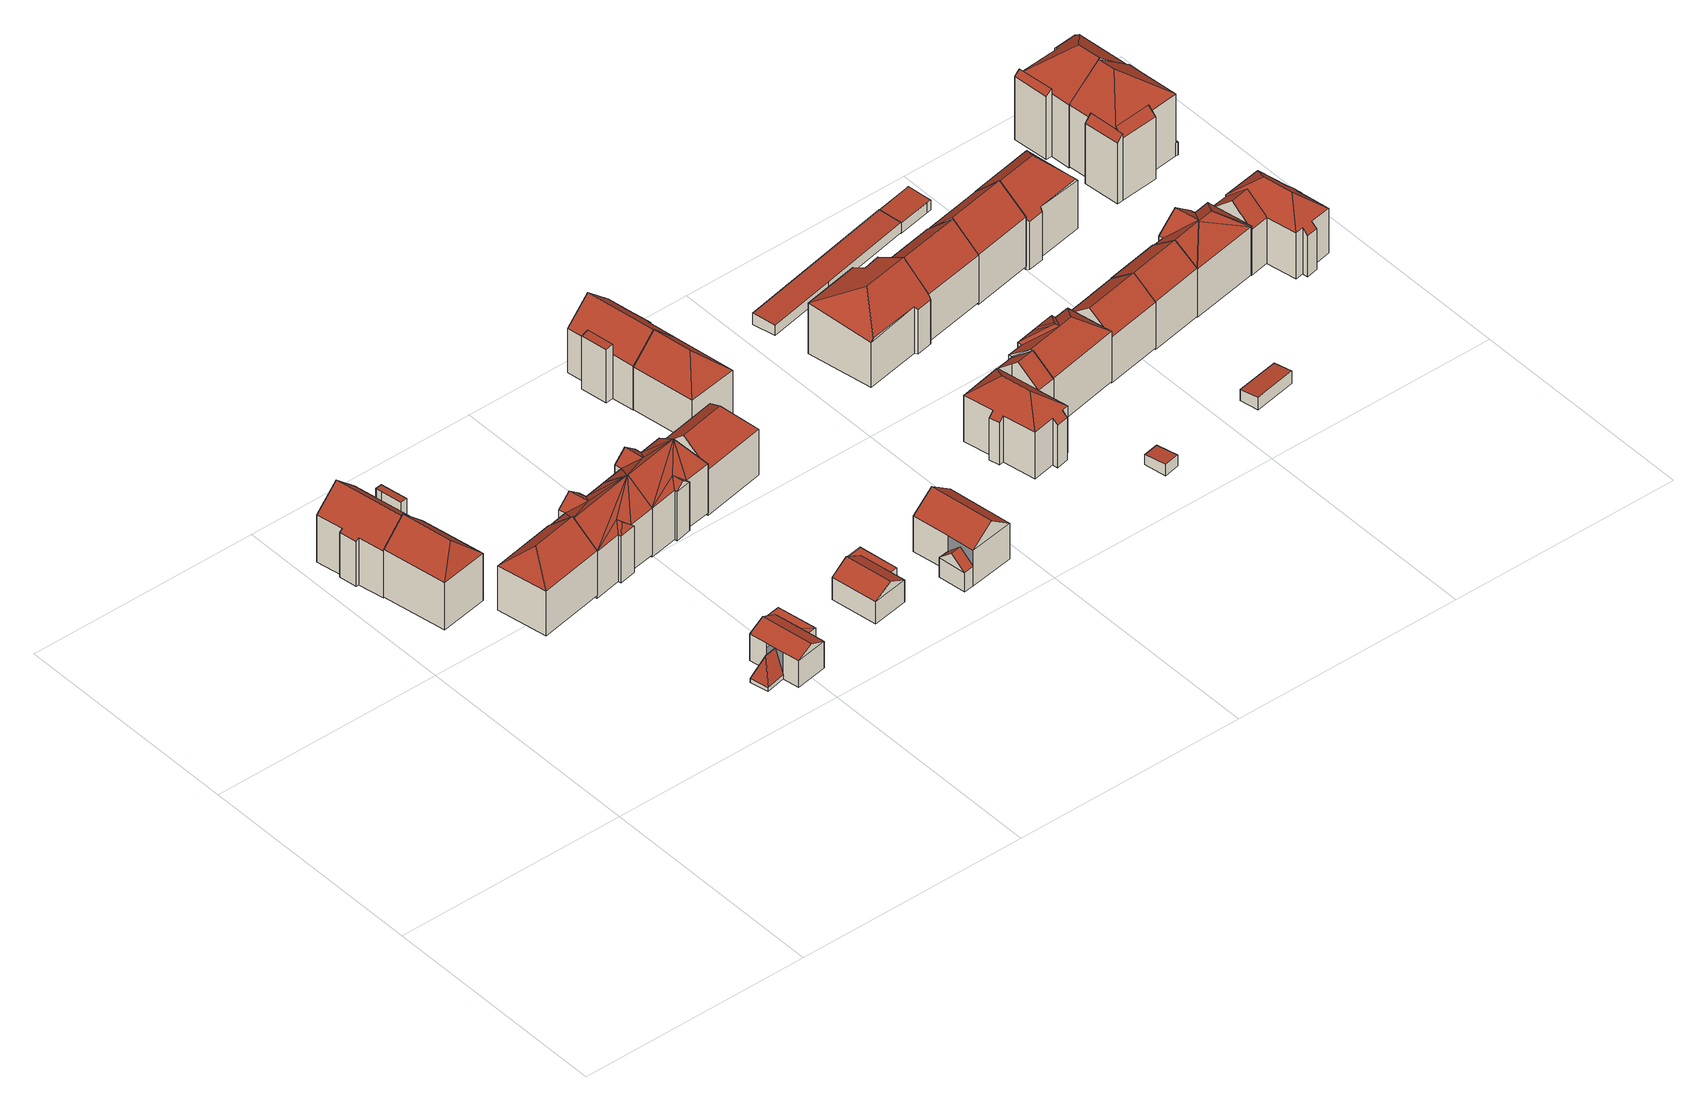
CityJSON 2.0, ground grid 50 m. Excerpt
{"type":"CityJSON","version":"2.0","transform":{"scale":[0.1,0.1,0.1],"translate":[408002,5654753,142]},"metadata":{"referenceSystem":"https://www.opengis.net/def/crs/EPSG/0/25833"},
"CityObjects":{
"building1":{"type":"Building","attributes":{"Dachtyp_tdc":"tdcHipAndGableRoof","Gemeindeschluessel":14612000,"Dachneigung":43.02,"QualitaetDacherkennung":73,"Geometrietyp2DReferenz":"3000","measuredHeight":15.77,"function":"31001_9998","roofType":"5000"},"geometry":[{"type":"Solid","lod":"2","boundaries":[[[[0,1,2,3]],[[1,4,5,2]],[[4,6,7,5]],[[6,0,3,7]],[[4,1,8]],[[0,6,9]],[[1,0,9,8]],[[6,4,8,9]],[[3,2,5,7]]]],"semantics":{"surfaces":[{"type":"WallSurface"},{"type":"RoofSurface"},{"type":"GroundSurface"}],"values":[[0,0,0,0,1,0,1,1,2]]}}]},
"building2":{"type":"Building","attributes":{"Gemeindeschluessel":14612000,"Geometrietyp2DReferenz":"3000","function":"31001_9998","roofType":"9999"},"children":["building2-1","building2-2"]},
"building2-1":{"type":"BuildingPart","attributes":{"Dachtyp_tdc":"tdcPolyFlatRoof","Dachneigung":6.63,"QualitaetDacherkennung":63,"Geometrietyp2DReferenz":"3000","measuredHeight":12.71,"roofType":"2100"},"parents":["building2"],"geometry":[{"type":"MultiSurface","lod":"2","boundaries":[[[10,11,12,13,14]],[[11,15,16,12]],[[15,17,18,16]],[[17,19,20,21,18]],[[19,17,15,11,10]],[[13,12,16,18,21]]],"semantics":{"surfaces":[{"type":"WallSurface"},{"type":"RoofSurface"},{"type":"GroundSurface"}],"values":[0,0,0,0,1,2]}}]},
"building2-2":{"type":"BuildingPart","attributes":{"Dachtyp_tdc":"tdcGableRoof","Dachneigung":41.36,"QualitaetDacherkennung":77,"Geometrietyp2DReferenz":"3000","measuredHeight":15.4,"roofType":"3100"},"parents":["building2"],"geometry":[{"type":"MultiSurface","lod":"2","boundaries":[[[22,23,24,25]],[[23,26,27,24]],[[26,28,29,27]],[[28,30,31,29]],[[30,32,33,31]],[[32,34,12,33]],[[34,14,13,12]],[[20,35,36,21]],[[35,37,38,36]],[[37,39,40,38]],[[39,41,42,40]],[[41,22,25,42]],[[37,35,20,14,34,32,30]],[[30,28,26,23,22,41,39,37]],[[25,24,27,29,31,33,12,13,21,36,38,40,42]]],"semantics":{"surfaces":[{"type":"WallSurface"},{"type":"RoofSurface"},{"type":"GroundSurface"}],"values":[0,0,0,0,0,0,0,0,0,0,0,0,1,1,2]}}]},
"building3":{"type":"Building","attributes":{"Dachtyp_tdc":"tdcHipAndGableRoof","Gemeindeschluessel":14612000,"Dachneigung":41.55,"QualitaetDacherkennung":76,"Geometrietyp2DReferenz":"3000","measuredHeight":15.22,"function":"31001_9998","roofType":"5000"},"geometry":[{"type":"Solid","lod":"2","boundaries":[[[[43,44,45,46]],[[44,47,48,45]],[[47,49,50,48]],[[49,43,46,50]],[[47,44,51]],[[43,49,52]],[[44,43,52,51]],[[49,47,51,52]],[[46,45,48,50]]]],"semantics":{"surfaces":[{"type":"WallSurface"},{"type":"RoofSurface"},{"type":"GroundSurface"}],"values":[[0,0,0,0,1,0,1,1,2]]}}]},
"building4":{"type":"Building","attributes":{"Gemeindeschluessel":14612000,"Geometrietyp2DReferenz":"3000","function":"31001_9998","roofType":"9999"},"children":["building4-1","building4-2"]},
"building4-1":{"type":"BuildingPart","attributes":{"Dachtyp_tdc":"tdcFreeFormRoof","Dachneigung":68.91,"QualitaetDacherkennung":14,"Geometrietyp2DReferenz":"3000","measuredHeight":6.01,"roofType":"5000"},"parents":["building4"],"geometry":[{"type":"MultiSurface","lod":"2","boundaries":[[[53,54,55,56]],[[57,58,54,53]],[[58,59,55,54]],[[59,60,56,55]],[[61,62,60,59]],[[61,59,58]],[[62,61,58,57]]],"semantics":{"surfaces":[{"type":"GroundSurface"},{"type":"WallSurface"},{"type":"RoofSurface"}],"values":[0,1,1,1,2,2,2]}}]},
"building4-2":{"type":"BuildingPart","attributes":{"Dachtyp_tdc":"tdcGableRoof","Dachneigung":26.86,"QualitaetDacherkennung":83,"Geometrietyp2DReferenz":"3000","measuredHeight":7.86,"roofType":"3100"},"parents":["building4"],"geometry":[{"type":"MultiSurface","lod":"2","boundaries":[[[63,64,65,56,60]],[[64,66,67,65]],[[66,68,69,67]],[[68,70,71,69]],[[70,72,73,71]],[[72,74,75,73]],[[74,76,57,53,75]],[[63,76,74,77,78,64]],[[70,68,66,78,77,72]],[[64,78,66]],[[53,56,65,67,69,71,73,75]],[[77,74,72]]],"semantics":{"surfaces":[{"type":"WallSurface"},{"type":"RoofSurface"},{"type":"GroundSurface"}],"values":[0,0,0,0,0,0,0,1,1,0,2,0]}}]},
"building5":{"type":"Building","attributes":{"Gemeindeschluessel":14612000,"Geometrietyp2DReferenz":"3000","function":"31001_9998","roofType":"9999"},"children":["building5-1","building5-2"]},
"building5-1":{"type":"BuildingPart","attributes":{"Dachtyp_tdc":"tdcPolyFlatRoof","Dachneigung":0,"QualitaetDacherkennung":79,"Geometrietyp2DReferenz":"3000","measuredHeight":3.3,"roofType":"1000"},"parents":["building5"],"geometry":[{"type":"MultiSurface","lod":"2","boundaries":[[[79,80,81,82]],[[79,83,84,80]],[[83,85,86,84]],[[83,79,82,85]],[[86,81,80,84]]],"semantics":{"surfaces":[{"type":"WallSurface"},{"type":"RoofSurface"},{"type":"GroundSurface"}],"values":[0,0,0,1,2]}}]},
"building5-2":{"type":"BuildingPart","attributes":{"Dachtyp_tdc":"tdcPolyFlatRoof","Dachneigung":0,"QualitaetDacherkennung":55,"Geometrietyp2DReferenz":"3000","measuredHeight":3.27,"roofType":"1000"},"parents":["building5"],"geometry":[{"type":"MultiSurface","lod":"2","boundaries":[[[85,87,88,86]],[[87,89,90,88]],[[89,82,81,90]],[[82,89,87,85]],[[86,88,90,81]]],"semantics":{"surfaces":[{"type":"WallSurface"},{"type":"RoofSurface"},{"type":"GroundSurface"}],"values":[0,0,0,1,2]}}]},
"building6":{"type":"Building","attributes":{"Dachtyp_tdc":"tdcFreeFormRoof","Gemeindeschluessel":14612000,"Dachneigung":40.22,"QualitaetDacherkennung":45,"Geometrietyp2DReferenz":"3000","measuredHeight":15.31,"function":"31001_9998","roofType":"5000"},"geometry":[{"type":"Solid","lod":"2","boundaries":[[[[91,92,93,94]],[[92,95,96,93]],[[95,97,98,96]],[[97,99,100,98]],[[99,101,102,100]],[[101,103,104,102]],[[103,105,106,104]],[[105,107,108,106]],[[107,109,110,108]],[[109,111,112,110]],[[111,113,114,112]],[[113,91,94,114]],[[115,116,113,111]],[[115,111,109]],[[116,115,109,107]],[[117,107,105]],[[117,116,107]],[[116,91,113]],[[117,91,116]],[[91,117,118]],[[117,105,103]],[[101,117,103]],[[119,117,101]],[[119,118,117]],[[95,118,119]],[[118,95,92]],[[120,119,101,99]],[[120,99,97]],[[119,120,97,95]],[[118,92,91]],[[94,93,96,98,100,102,104,106,108,110,112,114]]]],"semantics":{"surfaces":[{"type":"WallSurface"},{"type":"RoofSurface"},{"type":"GroundSurface"}],"values":[[0,0,0,0,0,0,0,0,0,0,0,0,1,1,1,1,1,1,1,1,0,1,1,1,1,1,1,0,1,0,2]]}}]},
"building7":{"type":"Building","attributes":{"Dachtyp_tdc":"tdcFreeFormRoof","Gemeindeschluessel":14612000,"Dachneigung":40.34,"QualitaetDacherkennung":48,"Geometrietyp2DReferenz":"3000","measuredHeight":15.87,"function":"31001_9998","roofType":"5000"},"geometry":[{"type":"Solid","lod":"2","boundaries":[[[[105,103,121,122]],[[103,123,124,121]],[[123,125,126,124]],[[125,127,128,126]],[[127,129,130,128]],[[129,131,132,130]],[[131,133,134,132]],[[133,135,136,134]],[[135,137,138,136]],[[137,139,140,138]],[[139,141,142,140]],[[141,105,122,142]],[[143,144,141,139]],[[143,139,137]],[[144,143,137,135]],[[145,135,133]],[[145,144,135]],[[144,105,141]],[[145,105,144]],[[105,145,146]],[[145,133,131]],[[129,145,131]],[[147,145,129]],[[147,146,145]],[[123,146,147]],[[146,123,103]],[[148,147,129,127]],[[148,127,125]],[[147,148,125,123]],[[146,103,105]],[[122,121,124,126,128,130,132,134,136,138,140,142]]]],"semantics":{"surfaces":[{"type":"WallSurface"},{"type":"RoofSurface"},{"type":"GroundSurface"}],"values":[[0,0,0,0,0,0,0,0,0,0,0,0,1,0,1,1,1,1,1,1,1,1,1,1,1,1,1,0,1,0,2]]}}]},
"building8":{"type":"Building","attributes":{"Gemeindeschluessel":14612000,"Geometrietyp2DReferenz":"3000","function":"31001_9998","roofType":"9999"},"children":["building8-1","building8-2"]},
"building8-1":{"type":"BuildingPart","attributes":{"Dachtyp_tdc":"tdcGableRoof","Dachneigung":29.89,"QualitaetDacherkennung":86,"Geometrietyp2DReferenz":"3000","measuredHeight":7.33,"roofType":"3100"},"parents":["building8"],"geometry":[{"type":"MultiSurface","lod":"2","boundaries":[[[149,150,151,152,153]],[[154,155,156,157,158]],[[155,159,160,156]],[[159,149,153,160]],[[159,161,162,149]],[[154,150,162,161,155]],[[155,161,159]],[[149,162,150]],[[153,152,157,156,160]]],"semantics":{"surfaces":[{"type":"WallSurface"},{"type":"RoofSurface"},{"type":"GroundSurface"}],"values":[0,0,0,0,1,1,0,0,2]}}]},
"building8-2":{"type":"BuildingPart","attributes":{"Dachtyp_tdc":"tdcPolyFlatRoof","Dachneigung":0,"QualitaetDacherkennung":73,"Geometrietyp2DReferenz":"3000","measuredHeight":2.68,"roofType":"1000"},"parents":["building8"],"geometry":[{"type":"MultiSurface","lod":"2","boundaries":[[[163,164,165,166]],[[164,167,168,165]],[[167,158,157,168]],[[151,163,166,152]],[[151,158,167,164,163]],[[166,165,168,157,152]]],"semantics":{"surfaces":[{"type":"WallSurface"},{"type":"RoofSurface"},{"type":"GroundSurface"}],"values":[0,0,0,0,1,2]}}]},
"building9":{"type":"Building","attributes":{"Dachtyp_tdc":"tdcHipAndGableRoof","Gemeindeschluessel":14612000,"Dachneigung":41.63,"QualitaetDacherkennung":83,"Geometrietyp2DReferenz":"3000","measuredHeight":15.45,"function":"31001_9998","roofType":"5000"},"geometry":[{"type":"Solid","lod":"2","boundaries":[[[[169,170,171,172]],[[170,173,174,171]],[[173,175,176,174]],[[175,169,172,176]],[[173,170,177]],[[169,175,178]],[[170,169,178,177]],[[175,173,177,178]],[[172,171,174,176]]]],"semantics":{"surfaces":[{"type":"WallSurface"},{"type":"RoofSurface"},{"type":"GroundSurface"}],"values":[[0,0,0,0,1,0,1,1,2]]}}]},
"building10":{"type":"Building","attributes":{"Gemeindeschluessel":14612000,"Geometrietyp2DReferenz":"3000","function":"31001_9998","roofType":"9999"},"children":["building10-1","building10-2"]},
"building10-1":{"type":"BuildingPart","attributes":{"Dachtyp_tdc":"tdcGableRoof","Dachneigung":37.84,"QualitaetDacherkennung":72,"Geometrietyp2DReferenz":"3000","measuredHeight":11.8,"roofType":"3100"},"parents":["building10"],"geometry":[{"type":"MultiSurface","lod":"2","boundaries":[[[179,180,181,182,183]],[[180,184,185,181]],[[184,186,187,185]],[[186,188,189,190,187]],[[188,191,192,180,179]],[[186,184,192,191]],[[186,191,188]],[[180,192,184]],[[182,181,185,187,190]]],"semantics":{"surfaces":[{"type":"WallSurface"},{"type":"RoofSurface"},{"type":"GroundSurface"}],"values":[0,0,0,0,1,1,0,0,2]}}]},
"building10-2":{"type":"BuildingPart","attributes":{"Dachtyp_tdc":"tdcGableRoof","Dachneigung":41.42,"QualitaetDacherkennung":14,"Geometrietyp2DReferenz":"3000","measuredHeight":7.12,"roofType":"3100"},"parents":["building10"],"geometry":[{"type":"MultiSurface","lod":"2","boundaries":[[[193,183,182,194]],[[189,195,196,190]],[[189,197,198,195]],[[193,198,197,183]],[[195,198,193]],[[196,194,182,190]],[[195,193,194,196]]],"semantics":{"surfaces":[{"type":"WallSurface"},{"type":"RoofSurface"},{"type":"GroundSurface"}],"values":[0,0,1,1,0,2,0]}}]},
"building11":{"type":"Building","attributes":{"Dachtyp_tdc":"tdcHipAndGableRoof","Gemeindeschluessel":14612000,"Dachneigung":42.7,"QualitaetDacherkennung":82,"Geometrietyp2DReferenz":"3000","measuredHeight":14.88,"function":"31001_9998","roofType":"5000"},"geometry":[{"type":"Solid","lod":"2","boundaries":[[[[199,200,201,202]],[[200,203,204,201]],[[203,205,206,204]],[[205,199,202,206]],[[203,200,207]],[[199,205,208]],[[200,199,208,207]],[[205,203,207,208]],[[202,201,204,206]]]],"semantics":{"surfaces":[{"type":"WallSurface"},{"type":"RoofSurface"},{"type":"GroundSurface"}],"values":[[0,0,0,0,1,0,1,1,2]]}}]},
"building12":{"type":"Building","attributes":{"Gemeindeschluessel":14612000,"Geometrietyp2DReferenz":"3000","function":"31001_9998","roofType":"9999"},"children":["building12-1","building12-2"]},
"building12-1":{"type":"BuildingPart","attributes":{"Dachtyp_tdc":"tdcGableRoof","Dachneigung":43,"QualitaetDacherkennung":73,"Geometrietyp2DReferenz":"3000","measuredHeight":15.07,"roofType":"3100"},"parents":["building12"],"geometry":[{"type":"MultiSurface","lod":"2","boundaries":[[[209,210,211,212]],[[210,213,214,211]],[[213,199,215,214]],[[199,216,217,215]],[[216,218,219,217]],[[218,220,221,219]],[[222,223,224,225]],[[223,226,227,224]],[[226,228,229,227]],[[228,230,231,229]],[[230,209,212,231]],[[226,223,222,220,218,216]],[[216,199,213,210,209,230,228,226]],[[212,211,214,215,217,219,221,225,224,227,229,231]]],"semantics":{"surfaces":[{"type":"WallSurface"},{"type":"RoofSurface"},{"type":"GroundSurface"}],"values":[0,0,0,0,0,0,0,0,0,0,0,1,1,2]}}]},
"building12-2":{"type":"BuildingPart","attributes":{"Dachtyp_tdc":"tdcPolyFlatRoof","Dachneigung":6.49,"QualitaetDacherkennung":89,"Geometrietyp2DReferenz":"3000","measuredHeight":12.39,"roofType":"2100"},"parents":["building12"],"geometry":[{"type":"MultiSurface","lod":"2","boundaries":[[[232,233,234,221,220]],[[233,235,236,234]],[[235,237,222,225,236]],[[237,235,233,232]],[[221,234,236,225]]],"semantics":{"surfaces":[{"type":"WallSurface"},{"type":"RoofSurface"},{"type":"GroundSurface"}],"values":[0,0,0,1,2]}}]},
"building13":{"type":"Building","attributes":{"Gemeindeschluessel":14612000,"Geometrietyp2DReferenz":"3000","function":"31001_9998","roofType":"9999"},"children":["building13-1","building13-2"]},
"building13-1":{"type":"BuildingPart","attributes":{"Dachtyp_tdc":"tdcGableRoof","Dachneigung":40.78,"QualitaetDacherkennung":89,"Geometrietyp2DReferenz":"3000","measuredHeight":14.93,"roofType":"3100"},"parents":["building13"],"geometry":[{"type":"MultiSurface","lod":"2","boundaries":[[[238,239,240,241]],[[242,243,244,245]],[[243,238,241,244]],[[238,243,246]],[[238,246,247,239]],[[243,242,248,247,246]],[[241,240,245,244]]],"semantics":{"surfaces":[{"type":"WallSurface"},{"type":"RoofSurface"},{"type":"GroundSurface"}],"values":[0,0,0,0,1,1,2]}}]},
"building13-2":{"type":"BuildingPart","attributes":{"Dachtyp_tdc":"tdcHipRoof","Dachneigung":43.14,"QualitaetDacherkennung":70,"Geometrietyp2DReferenz":"3000","measuredHeight":14.91,"roofType":"3200"},"parents":["building13"],"geometry":[{"type":"MultiSurface","lod":"2","boundaries":[[[249,250,251,252,253,254,255,256,257,258,245,240,259]],[[260,261,250,249]],[[261,262,251,250]],[[262,263,252,251]],[[263,264,253,252]],[[264,265,254,253]],[[265,266,255,254]],[[266,267,256,255]],[[267,268,257,256]],[[268,269,258,257]],[[269,270,242,245,258]],[[271,259,240,239]],[[271,260,249,259]],[[270,269,272]],[[264,263,262,261,260,271,273]],[[269,268,267,266,265,264,273,272]],[[271,239,248,270,272,273]]],"semantics":{"surfaces":[{"type":"GroundSurface"},{"type":"WallSurface"},{"type":"RoofSurface"}],"values":[0,1,1,1,1,1,1,1,1,1,1,1,1,2,2,2,2]}}]},
"building14":{"type":"Building","attributes":{"Dachtyp_tdc":"tdcPolyFlatRoof","Gemeindeschluessel":14612000,"Dachneigung":3.8,"QualitaetDacherkennung":73,"Geometrietyp2DReferenz":"3000","measuredHeight":2.61,"function":"31001_2463","roofType":"2100"},"geometry":[{"type":"Solid","lod":"2","boundaries":[[[[274,275,276,277]],[[275,278,279,276]],[[278,280,281,279]],[[280,274,277,281]],[[280,278,275,274]],[[277,276,279,281]]]],"semantics":{"surfaces":[{"type":"WallSurface"},{"type":"RoofSurface"},{"type":"GroundSurface"}],"values":[[0,0,0,0,1,2]]}}]},
"building15":{"type":"Building","attributes":{"Dachtyp_tdc":"tdcFreeFormRoof","Gemeindeschluessel":14612000,"Dachneigung":27.82,"QualitaetDacherkennung":37,"Geometrietyp2DReferenz":"3000","measuredHeight":16.19,"function":"31001_9998","roofType":"5000"},"geometry":[{"type":"Solid","lod":"2","boundaries":[[[[282,283,284,285]],[[283,286,287,284]],[[286,288,289,287]],[[288,290,291,289]],[[290,292,293,291]],[[292,294,295,293]],[[294,296,297,295]],[[296,298,299,297]],[[298,282,285,299]],[[298,300,301,302]],[[292,290,303,301,300,296,294]],[[303,288,286,283,282,302,301]],[[298,296,300]],[[282,298,302]],[[290,288,303]],[[285,284,287,289,291,293,295,297,299]]]],"semantics":{"surfaces":[{"type":"WallSurface"},{"type":"RoofSurface"},{"type":"GroundSurface"}],"values":[[0,0,0,0,0,0,0,0,0,1,1,1,0,0,0,2]]}}]},
"building16":{"type":"Building","attributes":{"Dachtyp_tdc":"tdcFreeFormRoof","Gemeindeschluessel":14612000,"Dachneigung":38.2,"QualitaetDacherkennung":25,"Geometrietyp2DReferenz":"3000","measuredHeight":15.44,"function":"31001_9998","roofType":"5000"},"geometry":[{"type":"Solid","lod":"2","boundaries":[[[[304,305,306,307]],[[305,308,309,306]],[[308,310,311,309]],[[310,312,313,311]],[[312,314,315,313]],[[314,316,317,315]],[[316,318,319,317]],[[318,320,321,319]],[[320,322,323,321]],[[322,324,325,323]],[[324,304,307,325]],[[322,326,324]],[[326,322,320]],[[327,328,326,320,318]],[[327,318,316]],[[328,327,316,314]],[[329,330,331,328,314,312]],[[329,312,310]],[[332,330,329,310,308]],[[332,308,305]],[[331,330,332,305,304]],[[326,328,331,304,324]],[[307,306,309,311,313,315,317,319,321,323,325]]]],"semantics":{"surfaces":[{"type":"WallSurface"},{"type":"RoofSurface"},{"type":"GroundSurface"}],"values":[[0,0,0,0,0,0,0,0,0,0,0,0,0,1,1,1,1,1,1,1,1,1,2]]}}]},
"building17":{"type":"Building","attributes":{"Dachtyp_tdc":"tdcPolyFlatRoof","Gemeindeschluessel":14612000,"Dachneigung":3.33,"QualitaetDacherkennung":89,"Geometrietyp2DReferenz":"3000","measuredHeight":2.57,"function":"31001_2463","roofType":"2100"},"geometry":[{"type":"Solid","lod":"2","boundaries":[[[[333,334,335,336]],[[334,337,338,335]],[[337,339,340,338]],[[339,341,342,340]],[[341,333,336,342]],[[341,339,337,334,333]],[[336,335,338,340,342]]]],"semantics":{"surfaces":[{"type":"WallSurface"},{"type":"RoofSurface"},{"type":"GroundSurface"}],"values":[[0,0,0,0,0,1,2]]}}]},
"building18":{"type":"Building","attributes":{"Dachtyp_tdc":"tdcGableRoof","Gemeindeschluessel":14612000,"Dachneigung":44.08,"QualitaetDacherkennung":66,"Geometrietyp2DReferenz":"3000","measuredHeight":16.28,"function":"31001_9998","roofType":"3100"},"geometry":[{"type":"Solid","lod":"2","boundaries":[[[[343,344,345,346]],[[344,347,348,345]],[[347,349,350,348]],[[349,343,346,350]],[[347,344,351]],[[343,349,352]],[[344,343,352,351]],[[349,347,351,352]],[[346,345,348,350]]]],"semantics":{"surfaces":[{"type":"WallSurface"},{"type":"RoofSurface"},{"type":"GroundSurface"}],"values":[[0,0,0,0,0,0,1,1,2]]}}]},
"building19":{"type":"Building","attributes":{"Dachtyp_tdc":"tdcFreeFormRoof","Gemeindeschluessel":14612000,"Dachneigung":38.06,"QualitaetDacherkennung":47,"Geometrietyp2DReferenz":"3000","measuredHeight":14.52,"function":"31001_9998","roofType":"5000"},"geometry":[{"type":"Solid","lod":"2","boundaries":[[[[353,354,355,356]],[[354,357,358,355]],[[357,359,360,358]],[[359,353,356,360]],[[361,362,359,357]],[[361,357,354]],[[362,361,354,353]],[[362,353,359]],[[356,355,358,360]]]],"semantics":{"surfaces":[{"type":"WallSurface"},{"type":"RoofSurface"},{"type":"GroundSurface"}],"values":[[0,0,0,0,1,0,1,0,2]]}}]},
"building20":{"type":"Building","attributes":{"Dachtyp_tdc":"tdcPolyFlatRoof","Gemeindeschluessel":14612000,"Dachneigung":4.96,"QualitaetDacherkennung":79,"Geometrietyp2DReferenz":"3000","measuredHeight":2.84,"function":"31001_9998","roofType":"2100"},"geometry":[{"type":"Solid","lod":"2","boundaries":[[[[363,364,365,366]],[[367,368,369,370]],[[366,365,368,367]],[[365,364,369,368]],[[364,363,370,369]],[[363,366,367,370]]]],"semantics":{"surfaces":[{"type":"RoofSurface"},{"type":"GroundSurface"},{"type":"WallSurface"}],"values":[[0,1,2,2,2,2]]}}]},
"building21":{"type":"Building","attributes":{"Dachtyp_tdc":"tdcGableRoof","Gemeindeschluessel":14612000,"Dachneigung":45.06,"QualitaetDacherkennung":65,"Geometrietyp2DReferenz":"3000","measuredHeight":16.6,"function":"31001_9998","roofType":"3100"},"geometry":[{"type":"Solid","lod":"2","boundaries":[[[[371,372,373,374]],[[372,375,376,373]],[[375,377,378,376]],[[377,371,374,378]],[[375,372,379]],[[371,377,380]],[[372,371,380,379]],[[377,375,379,380]],[[374,373,376,378]]]],"semantics":{"surfaces":[{"type":"WallSurface"},{"type":"RoofSurface"},{"type":"GroundSurface"}],"values":[[0,0,0,0,0,0,1,1,2]]}}]},
"building22":{"type":"Building","attributes":{"Dachtyp_tdc":"tdcPolyFlatRoof","Gemeindeschluessel":14612000,"Dachneigung":4.68,"QualitaetDacherkennung":88,"Geometrietyp2DReferenz":"3000","measuredHeight":2.73,"function":"31001_2463","roofType":"2100"},"geometry":[{"type":"Solid","lod":"2","boundaries":[[[[381,382,383,384,385,386,387]],[[388,389,390,391,392,393,394]],[[387,386,389,388]],[[386,385,390,389]],[[385,384,391,390]],[[384,383,392,391]],[[383,382,393,392]],[[382,381,394,393]],[[381,387,388,394]]]],"semantics":{"surfaces":[{"type":"RoofSurface"},{"type":"GroundSurface"},{"type":"WallSurface"}],"values":[[0,1,2,2,2,2,2,2,2]]}}]},
"building23":{"type":"Building","attributes":{"Dachtyp_tdc":"tdcFreeFormRoof","Gemeindeschluessel":14612000,"Dachneigung":38.14,"QualitaetDacherkennung":43,"Geometrietyp2DReferenz":"3000","measuredHeight":14.89,"function":"31001_9998","roofType":"5000"},"geometry":[{"type":"Solid","lod":"2","boundaries":[[[[395,396,397,398]],[[396,399,400,397]],[[399,401,402,400]],[[401,395,398,402]],[[403,401,399]],[[361,403,399,396]],[[361,396,395]],[[403,361,395,401]],[[398,397,400,402]]]],"semantics":{"surfaces":[{"type":"WallSurface"},{"type":"RoofSurface"},{"type":"GroundSurface"}],"values":[[0,0,0,0,0,1,0,1,2]]}}]},
"building24":{"type":"Building","attributes":{"Dachtyp_tdc":"tdcFreeFormRoof","Gemeindeschluessel":14612000,"Dachneigung":43.56,"QualitaetDacherkennung":81,"Geometrietyp2DReferenz":"3000","measuredHeight":17.13,"function":"31001_9998","roofType":"5000"},"geometry":[{"type":"Solid","lod":"2","boundaries":[[[[404,405,406,407]],[[405,408,409,406]],[[408,410,411,409]],[[410,412,413,411]],[[412,414,415,413]],[[414,416,417,415]],[[416,404,407,417]],[[418,408,405,419]],[[420,419,405,404]],[[414,412,410,418,419,420,416]],[[410,408,418]],[[404,416,420]],[[407,406,409,411,413,415,417]]]],"semantics":{"surfaces":[{"type":"WallSurface"},{"type":"RoofSurface"},{"type":"GroundSurface"}],"values":[[0,0,0,0,0,0,0,1,1,1,0,0,2]]}}]},
"building25":{"type":"Building","attributes":{"Dachtyp_tdc":"tdcFreeFormRoof","Gemeindeschluessel":14612000,"Dachneigung":39.25,"QualitaetDacherkennung":41,"Geometrietyp2DReferenz":"3000","measuredHeight":15.21,"function":"31001_9998","roofType":"5000"},"geometry":[{"type":"Solid","lod":"2","boundaries":[[[[421,422,423,424]],[[422,425,426,423]],[[425,427,428,426]],[[427,429,430,428]],[[429,431,432,430]],[[431,433,434,432]],[[433,435,436,434]],[[435,437,438,436]],[[437,439,440,438]],[[439,441,442,440]],[[441,443,444,442]],[[443,421,424,444]],[[445,443,441]],[[446,439,437]],[[447,439,446]],[[447,441,439]],[[448,441,447]],[[441,448,445]],[[449,446,437,435]],[[449,435,433]],[[447,446,449,433,431]],[[450,451,448,447,431,429]],[[427,450,429]],[[425,450,427]],[[450,425,422]],[[451,450,422,421]],[[445,448,451,421,443]],[[424,423,426,428,430,432,434,436,438,440,442,444]]]],"semantics":{"surfaces":[{"type":"WallSurface"},{"type":"RoofSurface"},{"type":"GroundSurface"}],"values":[[0,0,0,0,0,0,0,0,0,0,0,0,0,1,1,1,1,1,1,1,1,1,0,0,0,1,1,2]]}}]},
"building26":{"type":"Building","attributes":{"Gemeindeschluessel":14612000,"Geometrietyp2DReferenz":"3000","function":"31001_9998","roofType":"9999"},"children":["building26-1","building26-2"]},
"building26-1":{"type":"BuildingPart","attributes":{"Dachtyp_tdc":"tdcHipRoof","Dachneigung":42.64,"QualitaetDacherkennung":76,"Geometrietyp2DReferenz":"3000","measuredHeight":14.58,"roofType":"3200"},"parents":["building26"],"geometry":[{"type":"MultiSurface","lod":"2","boundaries":[[[452,453,454,455]],[[453,456,457,454]],[[456,458,459,457]],[[458,460,461,459]],[[460,462,463,461]],[[462,464,465,463]],[[464,466,467,465]],[[468,469,470,471,472]],[[469,473,474,470]],[[473,475,476,474]],[[475,452,455,476]],[[469,468,477]],[[466,464,462,460,458,456,478]],[[468,479,480,481,466,478,477]],[[456,453,452,475,473,469,477,478]],[[455,454,457,459,461,463,465,467,482,471,470,474,476]],[[466,481,483,482,467]]],"semantics":{"surfaces":[{"type":"WallSurface"},{"type":"RoofSurface"},{"type":"GroundSurface"}],"values":[0,0,0,0,0,0,0,0,0,0,0,1,1,1,1,2,0]}}]},
"building26-2":{"type":"BuildingPart","attributes":{"Dachtyp_tdc":"tdcGableRoof","Dachneigung":41.53,"QualitaetDacherkennung":87,"Geometrietyp2DReferenz":"3000","measuredHeight":14.68,"roofType":"3100"},"parents":["building26"],"geometry":[{"type":"MultiSurface","lod":"2","boundaries":[[[483,484,485,482]],[[484,486,487,485]],[[486,472,471,487]],[[486,484,488]],[[472,486,488,489,479]],[[482,485,487,471]],[[484,483,480,489,488]]],"semantics":{"surfaces":[{"type":"WallSurface"},{"type":"RoofSurface"},{"type":"GroundSurface"}],"values":[0,0,0,0,1,2,1]}}]},
"building27":{"type":"Building","attributes":{"Gemeindeschluessel":14612000,"Geometrietyp2DReferenz":"3000","function":"31001_9998","roofType":"9999"},"children":["building27-1","building27-2","building27-3","building27-4"]},
"building27-1":{"type":"BuildingPart","attributes":{"Dachtyp_tdc":"tdcPolyFlatRoof","Dachneigung":46.17,"QualitaetDacherkennung":50,"Geometrietyp2DReferenz":"3000","measuredHeight":15.41,"roofType":"2100"},"parents":["building27"],"geometry":[{"type":"MultiSurface","lod":"2","boundaries":[[[490,491,492,493,494]],[[495,496,497,498,499]],[[496,490,494,497]],[[496,495,500,501,491,490]],[[494,493,502,498,497]]],"semantics":{"surfaces":[{"type":"WallSurface"},{"type":"RoofSurface"},{"type":"GroundSurface"}],"values":[0,0,0,1,2]}}]},
"building27-2":{"type":"BuildingPart","attributes":{"Dachtyp_tdc":"tdcPolyFlatRoof","Dachneigung":0,"QualitaetDacherkennung":0,"Geometrietyp2DReferenz":"3000","measuredHeight":3.01,"roofType":"9999"},"parents":["building27"],"geometry":[{"type":"MultiSurface","lod":"2","boundaries":[[[503,504,505,506]],[[506,505,507,508]],[[505,504,509,507]],[[504,503,510,509]],[[508,507,509,510]],[[508,510,503,506]]],"semantics":{"surfaces":[{"type":"RoofSurface"},{"type":"WallSurface"},{"type":"GroundSurface"},{"type":"ClosureSurface","isClosure":"1","QuelleClosure":"LoD1Solid"}],"values":[0,1,1,1,2,3]}}]},
"building27-3":{"type":"BuildingPart","attributes":{"Dachtyp_tdc":"tdcPolyFlatRoof","Dachneigung":43.87,"QualitaetDacherkennung":57,"Geometrietyp2DReferenz":"3000","measuredHeight":16.03,"roofType":"2100"},"parents":["building27"],"geometry":[{"type":"MultiSurface","lod":"2","boundaries":[[[511,512,513,514,515]],[[512,499,498,513]],[[512,511,516,500,499]],[[498,502,514,513]]],"semantics":{"surfaces":[{"type":"WallSurface"},{"type":"RoofSurface"},{"type":"GroundSurface"}],"values":[0,0,1,2]}}]},
"building27-4":{"type":"BuildingPart","attributes":{"Dachtyp_tdc":"tdcHipAndGableRoof","Dachneigung":38.16,"QualitaetDacherkennung":60,"Geometrietyp2DReferenz":"3000","measuredHeight":20.36,"roofType":"5000"},"parents":["building27"],"geometry":[{"type":"MultiSurface","lod":"2","boundaries":[[[517,515,514,510,503]],[[492,518,519,493]],[[518,520,521,519]],[[520,522,506,508,521]],[[523,524,525,526]],[[525,527,528,529,526]],[[518,492,523,526,529]],[[520,528,527,522]],[[518,529,528,520]],[[522,527,525,517]],[[517,525,524,515]],[[515,524,523]],[[508,510,514,502,493,519,521]]],"semantics":{"surfaces":[{"type":"WallSurface"},{"type":"RoofSurface"},{"type":"GroundSurface"}],"values":[0,0,0,0,1,1,1,0,0,0,0,0,2]}}]},
"building28":{"type":"Building","attributes":{"Gemeindeschluessel":14612000,"Geometrietyp2DReferenz":"3000","function":"31001_9998","roofType":"9999"},"children":["building28-1","building28-2"]},
"building28-1":{"type":"BuildingPart","attributes":{"Dachtyp_tdc":"tdcPolyFlatRoof","Dachneigung":40.5,"QualitaetDacherkennung":54,"Geometrietyp2DReferenz":"3000","measuredHeight":15.48,"roofType":"2100"},"parents":["building28"],"geometry":[{"type":"MultiSurface","lod":"2","boundaries":[[[530,531,532,533,534]],[[535,536,537,538,539]],[[536,530,534,537]],[[536,535,531,530]],[[534,533,538,537]]],"semantics":{"surfaces":[{"type":"WallSurface"},{"type":"RoofSurface"},{"type":"GroundSurface"}],"values":[0,0,0,1,2]}}]},
"building28-2":{"type":"BuildingPart","attributes":{"Dachtyp_tdc":"tdcHipAndGableRoof","Dachneigung":39.76,"QualitaetDacherkennung":69,"Geometrietyp2DReferenz":"3000","measuredHeight":20.71,"roofType":"5000"},"parents":["building28"],"geometry":[{"type":"MultiSurface","lod":"2","boundaries":[[[540,541,542,543]],[[541,544,545,542]],[[544,546,547,545]],[[546,518,548,547]],[[541,540,549,550,532,551]],[[532,539,518,546,551]],[[546,544,541,551]],[[548,538,533,552,553,543,542,545,547]],[[518,539,538,548]],[[532,550,552,533]],[[550,549,553,552]],[[549,540,543,553]]],"semantics":{"surfaces":[{"type":"WallSurface"},{"type":"RoofSurface"},{"type":"GroundSurface"}],"values":[0,0,0,0,1,1,1,2,0,0,0,0]}}]}
},
"vertices":[
[135,695,161],[159,558,161],[159,558,53],[135,695,53],[56,540,162],[56,540,53],[32,678,162],[32,678,53],[101,577,211],[83,686,211],
[117,799,177],[117,800,177],[117,800,50],[117,799,50],[117,799,156],[132,802,176],[132,802,50],[142,745,176],[142,745,50],[127,742,177],[127,742,156],[127,742,50],
[16,733,153],[10,771,153],[10,771,50],[16,733,50],[16,772,158],[16,772,50],[6,829,158],[6,829,50],[58,838,204],[58,838,50],[109,847,156],[109,847,50],[117,800,156],[135,695,156],[135,695,50],[84,687,204],[84,687,50],[32,678,158],[32,678,50],[22,734,158],[22,734,50],
[320,438,157],[181,412,157],[181,412,54],[320,438,54],[161,521,156],[161,521,54],[300,546,156],[300,546,54],[209,474,206],[310,493,206],
[414,43,67],[371,34,67],[363,73,67],[407,82,67],[414,43,76],[371,34,76],[363,73,76],[407,82,76],[386,58,127],[411,62,127],
[407,82,128],[401,119,128],[401,119,67],[469,130,129],[469,130,67],[472,111,129],[472,111,67],[478,76,129],[478,76,67],[487,19,129],[487,19,67],[419,8,128],[419,8,67],[414,43,128],[454,13,145],[436,125,145],
[476,163,99],[476,163,66],[484,113,66],[484,113,99],[508,168,99],[508,168,66],[522,83,99],[522,83,66],
[478,76,99],[478,76,66],[472,111,99],[472,111,66],
[320,438,154],[300,546,154],[300,546,47],[320,438,47],[345,555,154],[345,555,47],[342,569,154],[342,569,47],[399,580,154],[399,580,47],[402,565,154],[402,565,47],[450,574,154],[450,574,47],[470,466,154],[470,466,47],[413,456,154],[413,456,47],[415,450,154],[415,450,47],[379,443,154],[379,443,47],[378,449,154],[378,449,47],[394,459,169],[392,470,169],[460,520,201],[310,492,201],[379,532,178],[371,575,178],
[450,574,42],[470,466,42],[498,583,154],[498,583,42],[496,598,154],[496,598,42],[550,608,154],[550,608,42],[553,594,154],[553,594,42],[602,603,154],[602,603,42],[622,494,154],[622,494,42],[565,484,154],[565,484,42],[566,478,154],[566,478,42],[532,471,154],[532,471,42],[531,477,154],[531,477,42],[549,475,168],[544,498,168],[585,544,200],[460,520,200],[530,561,177],[523,603,177],
[623,158,111],[700,171,111],[700,171,87],[700,171,60],[623,158,60],[708,120,111],[716,71,111],[716,71,60],[708,120,60],[708,120,87],[639,58,111],[639,58,60],[678,64,133],[662,165,133],
[695,204,87],[732,210,87],[732,210,60],[695,204,60],[745,126,87],[745,126,60],
[602,603,141],[741,629,141],[741,629,36],[602,603,36],[761,520,141],[761,520,36],[622,494,141],[622,494,36],[712,567,191],[612,548,191],
[839,99,127],[827,178,127],[827,178,46],[839,99,46],[839,99,90],[923,192,128],[923,192,46],[943,53,128],[943,53,46],[847,39,127],[847,39,90],[847,39,46],[895,46,164],[875,185,164],
[817,96,90],[817,96,46],[825,36,90],[825,36,46],[843,70,117],[821,67,117],
[818,818,129],[838,682,129],[838,682,31],[818,818,31],[731,666,129],[731,666,31],[711,802,129],[711,802,31],[777,725,180],[765,810,180],
[810,914,123],[816,879,123],[816,879,29],[810,914,29],[810,878,129],[810,878,29],[818,818,29],[765,810,179],[765,810,29],[711,802,130],[711,802,29],[704,850,130],[704,850,29],[696,908,130],[689,955,130],[689,955,29],[696,908,29],[742,963,179],[742,963,29],[796,971,129],[796,971,29],[805,913,129],[805,913,29],
[704,850,153],[687,848,151],[687,848,29],[679,905,151],[679,905,29],[696,908,153],
[1243,289,142],[1203,282,142],[1203,282,34],[1243,289,34],[1185,375,141],[1225,382,141],[1225,382,34],[1185,375,34],[1234,334,183],[1194,327,183],[1186,374,142],
[1200,214,34],[1202,203,34],[1175,198,34],[1173,209,34],[1125,200,34],[1112,271,34],[1102,269,34],[1097,292,34],[1108,294,34],[1095,358,34],[1215,217,34],[1200,214,142],[1202,203,131],[1175,198,131],[1173,209,141],[1125,200,141],[1112,271,141],[1102,269,131],[1097,292,131],[1108,294,141],[1095,358,141],[1185,375,142],[1215,217,142],[1149,317,183],[1160,254,183],
[1314,93,78],[1323,46,81],[1323,46,55],[1314,93,55],[1290,40,81],[1290,40,55],[1281,87,78],[1281,87,55],
[1043,720,147],[1165,742,147],[1165,742,30],[1043,720,30],[1170,715,161],[1170,715,30],[1205,722,162],[1205,722,30],[1226,608,138],[1226,608,30],[1224,601,132],[1224,601,30],[1190,594,132],[1190,594,30],[1186,600,137],[1186,600,30],[1069,579,132],[1069,579,30],[1075,580,138],[1116,647,192],[1044,719,147],[1216,665,192],
[1259,395,143],[1258,404,143],[1258,404,28],[1259,395,28],[1299,412,143],[1299,412,28],[1313,415,143],[1313,415,28],[1351,422,143],[1351,422,28],[1352,413,143],[1352,413,28],[1385,419,143],[1385,419,28],[1403,320,143],[1403,320,28],[1243,289,143],[1243,289,28],[1225,382,143],[1225,382,28],[1224,389,143],[1224,389,28],[1233,339,183],[1344,360,183],[1312,354,183],[1320,377,173],[1313,367,180],[1315,358,180],[1306,371,176],
[1033,797,50],[1022,846,53],[1022,846,27],[1033,797,27],[1373,916,53],[1373,916,27],[1382,867,50],[1382,867,27],[1181,827,50],[1181,827,27],
[1205,722,136],[1341,747,136],[1341,747,29],[1205,722,29],[1362,633,138],[1362,633,29],[1226,608,139],[1226,608,29],[1351,690,191],[1216,665,191],
[1385,419,130],[1505,442,130],[1505,442,25],[1385,419,25],[1523,342,130],[1523,342,25],[1403,320,130],[1403,320,25],[1514,392,170],[1394,369,170],
[1629,98,72],[1622,138,68],[1531,122,68],[1538,82,72],[1538,82,43],[1531,122,43],[1622,138,43],[1629,98,43],
[1341,747,135],[1470,771,135],[1470,771,25],[1341,747,25],[1491,657,139],[1491,657,25],[1362,633,139],[1362,633,25],[1480,716,191],[1351,692,191],
[1462,882,48],[1459,897,49],[1453,932,52],[1448,931,52],[1373,916,52],[1382,867,48],[1452,881,48],[1452,881,25],[1382,867,25],[1373,916,25],[1448,931,25],[1453,932,25],[1459,897,25],[1462,882,25],
[1523,342,131],[1505,442,131],[1505,442,21],[1523,342,21],[1618,463,131],[1618,463,21],[1637,364,131],[1637,364,21],[1627,413,170],
[1470,771,136],[1611,797,136],[1611,797,19],[1470,771,19],[1632,683,129],[1632,683,19],[1531,665,135],[1531,665,19],[1529,658,129],[1529,658,19],[1495,652,129],[1495,652,19],[1491,657,134],[1491,657,19],[1627,683,135],[1569,731,190],[1481,715,190],
[1646,468,129],[1644,477,129],[1644,477,18],[1646,468,18],[1685,485,129],[1685,485,18],[1701,488,129],[1701,488,18],[1731,493,129],[1731,493,18],[1733,484,129],[1733,484,18],[1768,491,129],[1768,491,18],[1769,485,129],[1769,485,18],[1786,392,129],[1786,392,18],[1783,391,129],[1783,391,18],[1637,364,129],[1637,364,18],[1618,463,129],[1618,463,18],[1627,413,171],[1727,432,170],[1692,425,170],[1692,425,171],[1763,483,134],[1688,485,165],[1698,433,165],
[1928,426,106],[1915,423,119],[1915,423,15],[1928,426,15],[1928,351,118],[1928,351,15],[1881,342,120],[1881,342,15],[1883,330,109],[1883,330,15],[1858,325,110],[1858,325,15],[1856,337,121],[1856,337,15],[1839,334,121],[1839,334,15],[1810,492,122],[1898,509,119],[1898,509,15],[1810,492,15],[1810,492,118],[1911,445,119],[1911,445,15],[1924,447,106],[1924,447,15],[1863,451,161],[1874,387,161],[1810,489,122],[1827,401,121],[1827,400,121],[1827,400,15],[1827,400,120],
[1786,392,120],[1786,392,15],[1769,485,118],[1769,485,15],[1778,436,162],[1819,444,162],
[1728,777,147],[1742,778,162],[1742,778,150],[1742,778,8],[1728,777,8],[1749,699,162],[1736,698,147],[1736,698,8],[1749,699,8],[1749,699,151],[1748,710,162],[1748,716,162],[1748,716,8],
[1897,731,38],[1903,731,38],[1894,820,38],[1888,819,38],[1894,820,8],[1888,819,8],[1903,731,8],[1897,731,8],
[1829,724,168],[1831,707,151],[1831,707,8],[1829,724,8],[1829,724,150],[1748,716,168],
[1897,731,150],[1737,830,150],[1737,830,8],[1886,844,150],[1886,844,8],[1888,819,150],[1748,716,150],[1829,724,151],[1897,731,152],[1814,799,211],[1888,819,152],[1886,844,152],[1810,836,211],
[1713,951,150],[1725,952,160],[1725,952,150],[1725,952,5],[1713,951,5],[1733,874,160],[1720,873,150],[1720,873,5],[1733,874,5],[1733,874,150],
[1873,976,141],[1874,966,149],[1874,966,5],[1873,976,5],[1886,844,149],[1886,844,5],[1812,837,212],[1812,837,5],[1737,830,5],[1822,971,141],[1823,961,149],[1807,887,212],[1823,961,5],[1822,971,5]
]}
